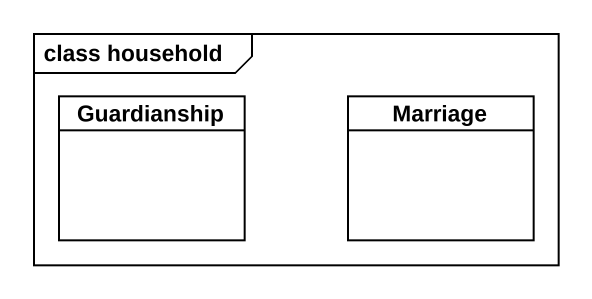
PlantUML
@startuml
mainframe class household
hide circle
hide empty members
class Guardianship
class Marriage
@enduml
